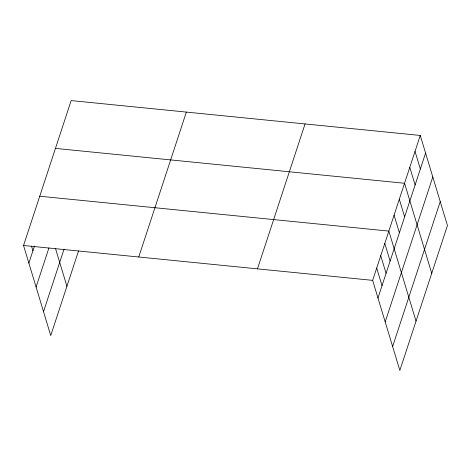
<?xml version="1.0" encoding="UTF-8"?>
<svg xmlns="http://www.w3.org/2000/svg" width="471" height="471" viewBox="0 0 471 471"><rect width="100%" height="100%" fill="white"/><g stroke="black" fill="none" stroke-linecap="round" stroke-linejoin="round"><path stroke-width="0.71" d="M78.533 250.931L50.738 335.552L23.55 245.497L71.156 100.582L420.262 135.448L447.45 225.503L399.844 370.418L372.655 280.363L420.262 135.448M28.872 263.124L34.489 246.015M36.084 287.022L48.902 248.017M43.52 311.649L64.032 249.212M138.757 257.001L186.357 112.086M257.454 268.859L305.055 123.944M377.978 297.984L425.584 153.075M385.196 321.887L432.796 176.972M392.631 346.515L440.232 201.6M55.443 148.406L404.554 183.272L431.742 273.321M39.735 196.224L388.84 231.09L416.028 321.145M23.55 245.497L372.655 280.363M415.028 151.391L420.344 169.012M409.788 167.329L415.11 184.956M399.314 199.209L404.636 216.837M394.08 215.153L399.402 232.774M384.795 243.407L390.118 261.034M380.751 255.729L386.073 273.351M376.706 268.046L382.022 285.667M55.578 248.7L66.923 286.28M31.486 246.056L32.917 250.802"/></g></svg>
